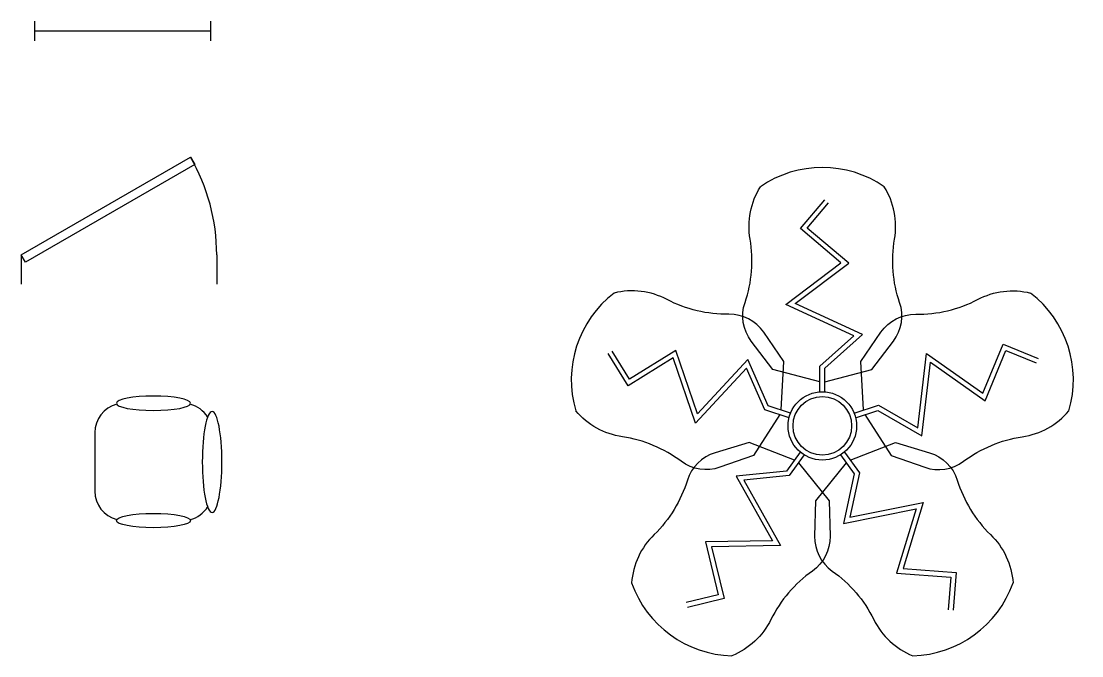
# Model space of a CAD drawing. Header units: inches. Extents: x 903 to 1120, y 397 to 526.
import ezdxf

# ---------------------------------------------------------------- set-up
doc = ezdxf.new("R2010")
doc.units = ezdxf.units.IN
doc.header["$LTSCALE"] = 48
doc.header["$MEASUREMENT"] = 0

# ---------------------------------------------------------------- blocks, each defined once
blk = doc.blocks.new('*U3')
for p, q in [((0, 4), (0, 0)), ((36, 4), (36, 0)), ((0, 2), (36, 2))]:
    blk.add_line(p, q)
blk = doc.blocks.new('*U5')
for p, q in [((0, 0), (0, -6)), ((40, 0), (40, -6))]:
    blk.add_line(p, q)
blk.add_lwpolyline([(0, 0), (34.64, 20), (35.52, 18.48), (0.87, -1.52)], close=True)
blk.add_arc((0, 0), 40, 0, 30)
blk = doc.blocks.new('Chair')
for points in [[(-7.52, 11.8, 0.340834), (-12, 6), (-12, -6, 0.340834), (-7.52, -11.8)], [(11.09, 9.18, 0.191021), (7.52, 11.8)], [(7.52, -11.8, 0.191021), (11.09, -9.18, 0.191021)]]:
    blk.add_lwpolyline(points, format="xyb")
at = {"extrusion": (0, 0, -1)}
for centre, major_axis in [((0, 12), (7.59, 0)), ((12, 0), (0, 10.32))]:
    blk.add_ellipse(centre, major_axis=major_axis, ratio=0.193794, dxfattribs=at)
blk.add_ellipse((0, -12), major_axis=(7.59, 0), ratio=0.193794)
blk = doc.blocks.new('PLANT')
for points in [[(-0.5, 9), (-10.13, 11.55), (-14.54, 17.34, -0.249959), (-15.82, 25.23, 0.125166), (-14.77, 38.21, -0.182718), (-12.68, 48.92, -0.347713)], [(0.5, 9), (10.13, 11.55), (14.54, 17.34, 0.249959), (15.82, 25.23, -0.125166), (14.77, 38.21, 0.182718), (12.68, 48.92, 0.347713)], [(-8.4, 3.26), (-7.85, 13.2), (-12, 19.19, 0.249959), (-19.11, 22.84, -0.125166), (-31.78, 25.86, 0.182718), (-42.61, 27.18, 0.347713)], [(8.4, 3.26), (7.85, 13.2), (12, 19.19, -0.249959), (19.11, 22.84, 0.125166), (31.78, 25.86, -0.182718), (42.61, 27.18, -0.347713)], [(-8.71, 2.3), (-14.11, -6.07), (-20.99, -8.47, -0.249959), (-28.88, -7.25, 0.125166), (-40.91, -2.24, -0.182718), (-50.45, 3.06, -0.347713)], [(8.71, 2.3), (14.11, -6.07), (20.99, -8.47, 0.249959), (28.88, -7.25, -0.125166), (40.91, -2.24, 0.182718), (50.45, 3.06, 0.347713)], [(-5.69, -6.98), (-14.98, -3.39), (-21.96, -5.49, 0.249959), (-27.62, -11.11, -0.125166), (-34.41, -22.23, 0.182718), (-39.02, -32.12, 0.347713)], [(5.69, -6.98), (14.98, -3.39), (21.96, -5.49, -0.249959), (27.62, -11.11, 0.125166), (34.41, -22.23, -0.182718), (39.02, -32.12, -0.347713)], [(-4.88, -7.57), (1.41, -15.3), (1.57, -22.58, -0.249959), (-2.03, -29.71, 0.125166), (-10.51, -39.6, -0.182718), (-18.49, -47.03, -0.347713)], [(4.88, -7.57), (-1.41, -15.3), (-1.57, -22.58, 0.249959), (2.03, -29.71, -0.125166), (10.51, -39.6, 0.182718), (18.49, -47.03, 0.347713)]]:
    blk.add_lwpolyline(points, format="xyb")
for points in [[(-0.5, 6.98), (-0.5, 12.22), (6.43, 18.43), (-7.49, 24.83), (3.8, 33.33), (-4.49, 40.35), (0.52, 46.26)], [(0.5, 6.98), (0.5, 11.78), (8.23, 18.7), (-5.55, 25.04), (5.4, 33.28), (-3.08, 40.46), (1.28, 45.61)], [(-6.49, 2.63), (-11.05, 4.11), (-15.25, 13.61), (-25.53, 2.46), (-29.99, 15.42), (-39.43, 9.58), (-42.98, 15.31)], [(6.49, 2.63), (11.47, 4.25), (19.52, -0.42), (21.3, 14.79), (32.87, 6.69), (36.98, 16.74), (44.16, 13.8)], [(6.79, 1.68), (11.35, 3.16), (20.33, -2.05), (22.1, 13.01), (33.32, 5.15), (37.53, 15.43), (43.78, 12.88)], [(-6.79, 1.68), (-11.78, 3.3), (-15.54, 11.81), (-25.93, 0.56), (-30.53, 13.91), (-39.76, 8.2), (-43.83, 14.79)], [(-4.51, -5.35), (-7.33, -9.23), (-17.65, -10.29), (-10.23, -23.52), (-23.93, -23.75), (-21.29, -34.54), (-27.85, -36.15)], [(-3.7, -5.94), (-6.78, -10.18), (-16.04, -11.13), (-8.54, -24.49), (-22.66, -24.73), (-20.08, -35.28), (-27.61, -37.12)], [(3.7, -5.94), (6.52, -9.82), (4.34, -19.97), (19.21, -17), (15.2, -30.1), (26.27, -30.93), (25.77, -37.66)], [(4.51, -5.35), (7.59, -9.59), (5.63, -18.69), (20.65, -15.69), (16.52, -29.2), (27.35, -30), (26.77, -37.73)]]:
    blk.add_lwpolyline(points)
for radius in [7, 6]:
    blk.add_circle((0, 0), radius)
for centre, start, end in [((0, 30.48), 55.4816, 124.5184), ((-28.99, 9.42), 127.4816, 196.5184), ((28.99, 9.42), 343.4816, 52.5184), ((-17.92, -24.66), 199.4816, 268.5184), ((17.92, -24.66), 271.4816, 340.5184)]:
    blk.add_arc(centre, 22.38, start, end)

msp = doc.modelspace()

# ---------------------------------------------------------------- block references
for name, p in [('*U3', (905.86, 522.44)), ('*U5', (903.14, 478.65)), ('PLANT', (1067.06, 443.65)), ('Chair', (930.2, 436.28))]:
    msp.add_blockref(name, p)

doc.saveas('drawing.dxf')
